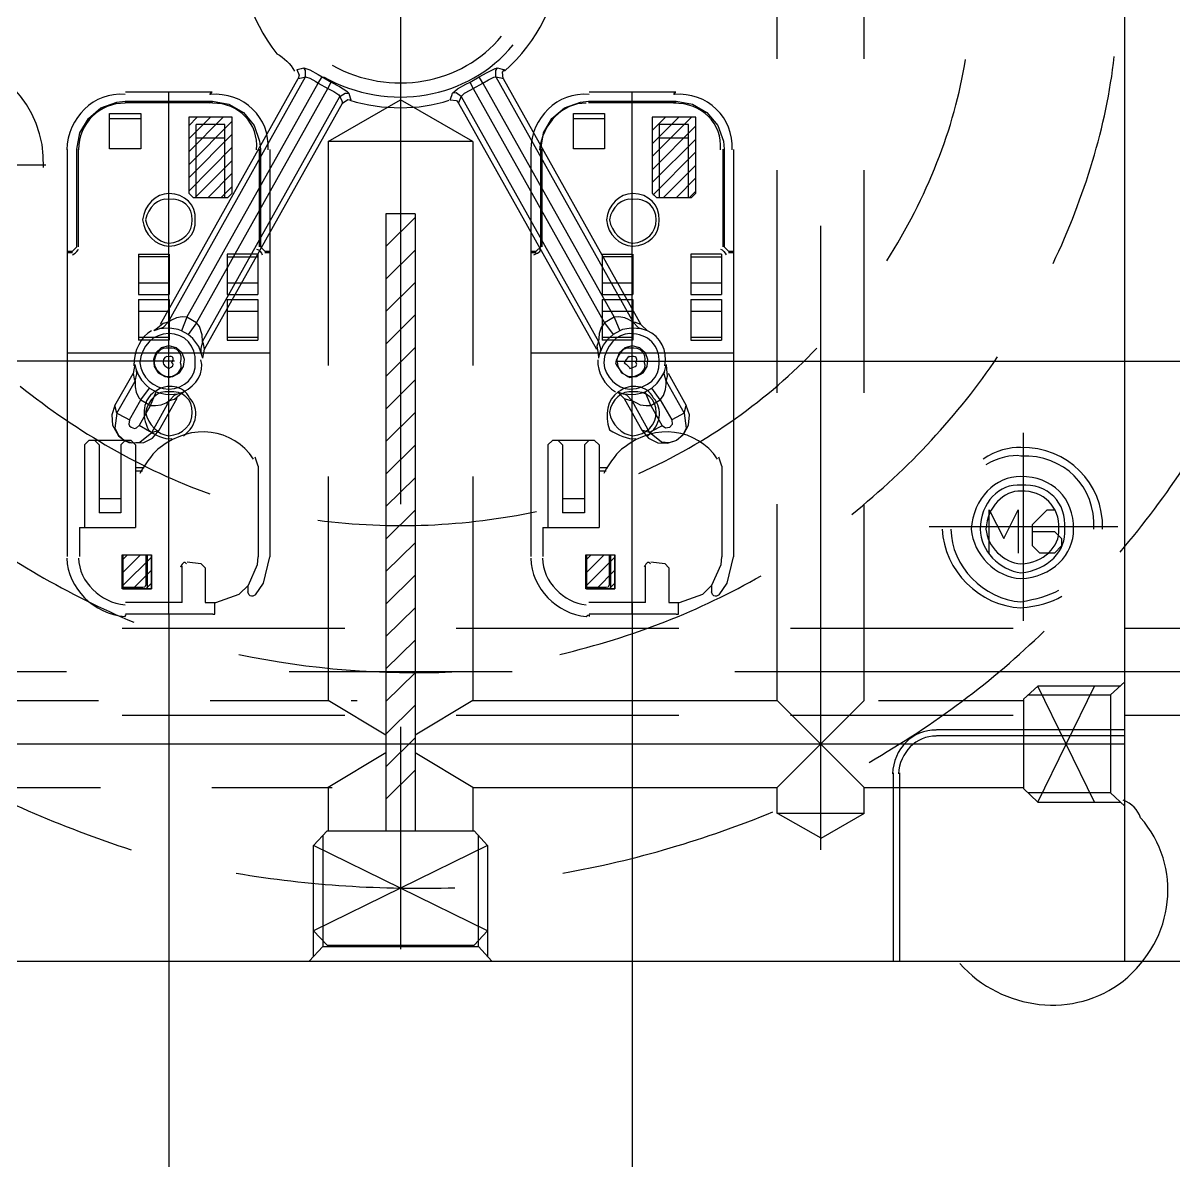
# Model space of a CAD drawing. Header units: inches. Extents: x 0 to 325, y 148 to 354.
# Drawn here: x 162.84 to 182.25, y 273.31 to 292.5 of the extents above; entities that cross this region are included whole.
import ezdxf

# ---------------------------------------------------------------- set-up
doc = ezdxf.new("R2010")
doc.units = ezdxf.units.IN
doc.header["$MEASUREMENT"] = 0

# ---------------------------------------------------------------- blocks, each defined once
blk = doc.blocks.new('AHH1270-500010_3')
at = {"color": 4, "transparency": 33554687}
for points in [[(156.999, 276.676), (181.42, 276.676), (181.42, 310.873), (156.999, 310.873), (156.999, 276.676)], [(167.458, 291.721), (167.537, 291.735)], [(167.458, 291.721), (167.497, 291.622)], [(167.537, 291.735), (167.576, 291.745)], [(167.576, 291.745), (167.679, 291.711)], [(167.606, 291.701), (167.576, 291.745)], [(167.606, 291.593), (167.606, 291.701)], [(167.679, 291.711), (167.817, 291.632)], [(170.533, 291.593), (170.671, 291.671)], [(170.671, 291.671), (170.803, 291.735)], [(170.803, 291.735), (170.843, 291.745)], [(170.813, 291.701), (170.843, 291.745)], [(170.813, 291.593), (170.813, 291.701)], [(170.843, 291.745), (170.921, 291.726)], [(170.897, 291.578), (170.936, 291.568), (170.926, 291.676)], [(170.921, 291.726), (170.961, 291.721)], [(170.926, 291.676), (170.961, 291.721)], [(165.16, 287.421), (167.483, 291.568)], [(165.288, 287.455), (167.606, 291.593)], [(165.608, 287.539), (167.822, 291.489)], [(167.497, 291.622), (167.483, 291.568)], [(167.483, 291.568), (167.566, 291.583)], [(167.566, 291.583), (167.606, 291.593)], [(167.606, 291.593), (167.679, 291.573)], [(167.679, 291.573), (167.778, 291.519)], [(167.778, 291.519), (167.822, 291.489)], [(167.817, 291.632), (167.886, 291.593)], [(167.822, 291.489), (167.886, 291.593)], [(167.822, 291.489), (167.984, 291.396)], [(167.886, 291.593), (168.039, 291.504)], [(167.984, 291.396), (168.039, 291.504)], [(168.039, 291.504), (168.181, 291.43)], [(170.311, 291.47), (170.38, 291.504)], [(170.38, 291.504), (170.533, 291.593)], [(170.434, 291.396), (170.38, 291.504)], [(170.434, 291.396), (170.597, 291.489)], [(170.597, 291.489), (170.533, 291.593)], [(170.597, 291.489), (170.69, 291.544)], [(170.597, 291.489), (172.811, 287.539)], [(170.69, 291.544), (170.784, 291.588)], [(170.784, 291.588), (170.813, 291.593)], [(170.813, 291.593), (170.897, 291.578)], [(170.813, 291.593), (173.13, 287.455)], [(170.936, 291.568), (173.258, 287.416)], [(165.771, 287.445), (167.984, 291.396)], [(167.984, 291.396), (168.083, 291.347)], [(168.083, 291.347), (168.166, 291.293)], [(168.166, 291.293), (168.186, 291.263)], [(168.181, 291.43), (168.304, 291.352)], [(168.186, 291.263), (168.275, 291.322)], [(168.275, 291.322), (168.334, 291.317)], [(168.304, 291.352), (168.334, 291.317)], [(168.334, 291.317), (168.358, 291.243)], [(170.046, 291.209), (170.075, 291.283)], [(170.075, 291.283), (170.085, 291.322)], [(170.085, 291.322), (170.169, 291.391)], [(170.144, 291.327), (170.085, 291.322)], [(170.233, 291.263), (170.144, 291.327)], [(170.169, 291.391), (170.311, 291.47)], [(170.233, 291.263), (170.287, 291.317)], [(170.287, 291.317), (170.385, 291.371)], [(170.385, 291.371), (170.434, 291.396)], [(170.434, 291.396), (172.648, 287.445)], [(165.869, 287.131), (168.186, 291.263)], [(165.903, 287.003), (168.23, 291.15)], [(168.186, 291.263), (168.216, 291.189)], [(168.216, 291.189), (168.23, 291.15), (168.319, 291.214)], [(168.319, 291.214), (168.373, 291.209)], [(168.358, 291.243), (168.373, 291.209)], [(170.046, 291.209), (170.154, 291.194)], [(170.154, 291.194), (170.188, 291.15)], [(170.188, 291.15), (170.218, 291.229)], [(170.188, 291.15), (172.511, 287.003)], [(170.218, 291.229), (170.233, 291.263)], [(170.233, 291.263), (172.545, 287.131)], [(166.371, 290.914), (165.638, 290.914)], [(165.638, 290.914), (165.638, 289.635)], [(165.638, 290.766), (165.78, 290.914)], [(165.638, 290.55), (166.002, 290.914)], [(165.638, 290.328), (166.218, 290.914)], [(166.371, 289.635), (166.371, 290.914)], [(174.188, 290.914), (173.45, 290.914)], [(173.45, 290.914), (173.45, 289.635)], [(173.45, 290.688), (173.677, 290.914)], [(173.45, 290.466), (173.898, 290.914)], [(173.45, 290.25), (174.114, 290.914)], [(173.45, 290.909), (173.45, 290.909)], [(174.188, 289.635), (174.188, 290.914)], [(165.638, 290.112), (166.371, 290.845)], [(173.45, 290.028), (174.188, 290.766)], [(165.638, 289.891), (166.371, 290.628)], [(173.45, 289.812), (174.188, 290.545)], [(165.638, 289.669), (166.371, 290.407)], [(173.46, 289.6), (174.188, 290.328)], [(165.746, 289.561), (166.371, 290.186)], [(165.967, 289.561), (166.371, 289.969)], [(173.642, 289.561), (174.188, 290.107)], [(166.184, 289.561), (166.371, 289.748)], [(173.863, 289.561), (174.188, 289.891)], [(165.638, 289.635), (165.711, 289.561)], [(165.711, 289.561), (166.297, 289.561)], [(166.297, 289.561), (166.371, 289.635)], [(173.45, 289.635), (173.524, 289.561)], [(173.524, 289.561), (174.114, 289.561)], [(174.08, 289.561), (174.188, 289.669)], [(174.114, 289.561), (174.188, 289.635)], [(165.205, 287.436), (165.111, 287.357)], [(165.288, 287.455), (165.205, 287.367)], [(165.288, 287.455), (165.205, 287.436)], [(165.347, 287.49), (165.288, 287.455)], [(165.431, 287.529), (165.347, 287.49)], [(165.525, 287.544), (165.431, 287.529)], [(165.608, 287.539), (165.515, 287.313)], [(165.608, 287.539), (165.525, 287.544)], [(165.771, 287.445), (165.608, 287.539)], [(165.771, 287.445), (165.628, 287.249)], [(165.82, 287.381), (165.771, 287.445)], [(172.648, 287.445), (172.589, 287.367)], [(172.811, 287.539), (172.648, 287.445)], [(172.648, 287.445), (172.791, 287.249)], [(172.889, 287.549), (172.811, 287.539)], [(172.811, 287.539), (172.904, 287.313)], [(172.988, 287.529), (172.889, 287.549)], [(173.052, 287.5), (172.988, 287.529)], [(173.13, 287.455), (173.052, 287.5)], [(173.13, 287.455), (173.214, 287.367)], [(173.17, 287.45), (173.13, 287.455)], [(173.258, 287.416), (173.17, 287.45)], [(173.371, 287.313), (173.258, 287.416)], [(165.111, 287.357), (165.047, 287.313)], [(165.082, 287.322), (165.047, 287.313)], [(165.146, 287.342), (165.082, 287.322)], [(165.205, 287.367), (165.146, 287.342)], [(165.21, 287.352), (165.146, 287.342)], [(165.303, 287.357), (165.21, 287.352)], [(165.352, 287.352), (165.303, 287.357)], [(165.461, 287.332), (165.352, 287.352)], [(165.515, 287.313), (165.461, 287.332)], [(165.628, 287.249), (165.515, 287.313)], [(165.707, 287.18), (165.628, 287.249)], [(165.864, 287.244), (165.82, 287.381)], [(165.869, 287.131), (165.864, 287.244)], [(172.555, 287.263), (172.55, 287.18)], [(172.589, 287.367), (172.555, 287.263)], [(172.791, 287.249), (172.693, 287.16)], [(172.904, 287.313), (172.791, 287.249)], [(172.953, 287.332), (172.904, 287.313)], [(173.062, 287.352), (172.953, 287.332)], [(173.116, 287.357), (173.062, 287.352)], [(173.189, 287.352), (173.116, 287.357)], [(173.273, 287.342), (173.189, 287.352)], [(173.214, 287.367), (173.273, 287.342)], [(173.303, 287.332), (173.273, 287.342)], [(173.371, 287.313), (173.303, 287.332)], [(165.805, 287.047), (165.707, 287.18)], [(165.844, 286.949), (165.805, 287.047)], [(165.869, 287.131), (165.839, 287.012)], [(165.839, 287.012), (165.844, 286.949)], [(165.884, 287.091), (165.869, 287.131)], [(165.903, 287.003), (165.884, 287.091)], [(172.545, 287.131), (172.52, 287.052)], [(172.52, 287.052), (172.54, 286.929)], [(172.55, 287.18), (172.545, 287.131)], [(172.545, 287.131), (172.579, 287.012)], [(172.579, 287.012), (172.575, 286.949)], [(172.624, 287.067), (172.589, 286.988)], [(172.693, 287.16), (172.624, 287.067)], [(165.854, 286.919), (165.844, 286.949)], [(165.874, 286.85), (165.854, 286.919)], [(165.874, 286.85), (165.903, 287.003)], [(172.54, 286.929), (172.545, 286.85)], [(172.55, 286.889), (172.545, 286.85)], [(172.575, 286.949), (172.55, 286.889)], [(172.589, 286.988), (172.575, 286.949)], [(164.728, 286.742), (164.698, 286.589)], [(164.728, 286.742), (164.747, 286.673)], [(164.747, 286.673), (164.757, 286.644)], [(164.757, 286.644), (164.791, 286.565)], [(164.762, 286.584), (164.757, 286.644)], [(173.647, 286.599), (173.662, 286.644)], [(173.652, 286.584), (173.662, 286.644)], [(173.662, 286.644), (173.681, 286.707)], [(173.681, 286.707), (173.691, 286.742)], [(173.696, 286.663), (173.691, 286.742)], [(173.711, 286.545), (173.696, 286.663)], [(164.393, 286.053), (164.698, 286.589)], [(164.427, 285.92), (164.732, 286.461)], [(164.698, 286.589), (164.718, 286.501)], [(164.718, 286.501), (164.732, 286.461)], [(164.732, 286.461), (164.762, 286.584)], [(164.732, 286.461), (164.732, 286.368)], [(164.791, 286.565), (164.841, 286.476)], [(164.841, 286.476), (164.924, 286.388)], [(173.445, 286.343), (173.534, 286.427)], [(173.534, 286.427), (173.603, 286.521)], [(173.603, 286.521), (173.647, 286.599)], [(173.686, 286.461), (173.652, 286.584)], [(173.686, 286.461), (173.711, 286.545)], [(173.686, 286.412), (173.686, 286.461)], [(173.686, 286.461), (173.991, 285.92)], [(173.721, 286.594), (174.026, 286.053)], [(164.732, 286.368), (164.752, 286.275)], [(164.752, 286.275), (164.796, 286.181)], [(164.831, 286.147), (164.974, 286.343)], [(164.924, 286.388), (164.974, 286.343)], [(164.974, 286.343), (165.087, 286.279)], [(164.993, 286.053), (165.087, 286.279)], [(165.087, 286.279), (165.136, 286.265)], [(165.136, 286.265), (165.244, 286.24)], [(165.244, 286.24), (165.303, 286.235)], [(165.303, 286.235), (165.392, 286.24)], [(165.392, 286.24), (165.456, 286.25)], [(165.397, 286.225), (165.456, 286.25)], [(165.397, 286.156), (165.49, 286.235)], [(165.456, 286.25), (165.52, 286.27)], [(165.49, 286.235), (165.554, 286.279)], [(165.52, 286.27), (165.554, 286.279)], [(172.865, 286.279), (172.934, 286.26)], [(172.865, 286.279), (172.978, 286.171)], [(172.934, 286.26), (172.963, 286.25)], [(172.963, 286.25), (173.047, 286.24)], [(173.022, 286.225), (172.963, 286.25)], [(173.047, 286.24), (173.116, 286.235)], [(173.116, 286.235), (173.175, 286.24)], [(173.175, 286.24), (173.283, 286.265)], [(173.283, 286.265), (173.332, 286.279)], [(173.332, 286.279), (173.445, 286.343)], [(173.426, 286.053), (173.332, 286.279)], [(173.588, 286.147), (173.445, 286.343)], [(173.642, 286.22), (173.677, 286.319)], [(173.677, 286.319), (173.686, 286.412)], [(164.393, 286.053), (164.339, 285.891), (164.354, 285.719)], [(164.427, 285.92), (164.393, 286.053)], [(164.639, 285.807), (164.831, 286.147)], [(164.796, 286.181), (164.831, 286.147)], [(164.806, 285.719), (164.993, 286.053)], [(164.831, 286.147), (164.993, 286.053)], [(164.993, 286.053), (165.077, 286.048)], [(165.013, 285.596), (165.313, 286.137)], [(165.077, 286.048), (165.17, 286.063)], [(165.141, 285.635), (165.441, 286.176)], [(165.17, 286.063), (165.254, 286.097)], [(165.254, 286.097), (165.313, 286.137)], [(165.313, 286.137), (165.397, 286.225)], [(165.313, 286.137), (165.397, 286.156)], [(172.978, 286.171), (173.066, 286.142)], [(172.978, 286.171), (173.278, 285.635)], [(173.106, 286.137), (173.022, 286.225)], [(173.066, 286.142), (173.106, 286.137)], [(173.106, 286.137), (173.185, 286.093)], [(173.106, 286.137), (173.406, 285.596)], [(173.185, 286.093), (173.249, 286.063)], [(173.249, 286.063), (173.347, 286.048)], [(173.347, 286.048), (173.426, 286.053)], [(173.426, 286.053), (173.588, 286.147)], [(173.426, 286.053), (173.617, 285.709)], [(173.588, 286.147), (173.642, 286.22)], [(173.588, 286.147), (173.78, 285.807)], [(173.991, 285.92), (174.026, 286.053)], [(174.065, 285.719), (174.08, 285.891), (174.026, 286.053)], [(164.427, 285.92), (164.393, 285.669)], [(164.427, 285.92), (164.565, 285.847)], [(164.565, 285.847), (164.639, 285.807)], [(173.854, 285.847), (173.78, 285.807), (173.79, 285.733)], [(173.991, 285.92), (173.854, 285.847)], [(173.991, 285.92), (174.026, 285.669)], [(164.354, 285.719), (164.452, 285.541)], [(164.393, 285.669), (164.452, 285.551), (164.555, 285.463), (164.678, 285.423), (164.811, 285.433), (165.013, 285.596)], [(164.639, 285.807), (164.629, 285.738)], [(164.629, 285.738), (164.639, 285.709), (164.664, 285.684), (164.723, 285.664)], [(164.723, 285.664), (164.757, 285.674), (164.806, 285.719)], [(164.801, 285.719), (164.974, 285.615)], [(174.026, 285.669), (173.967, 285.551), (173.863, 285.463), (173.74, 285.423), (173.608, 285.433), (173.406, 285.596)], [(173.622, 285.709), (173.445, 285.62)], [(173.677, 285.669), (173.617, 285.709)], [(173.745, 285.679), (173.677, 285.669)], [(173.79, 285.733), (173.745, 285.679)], [(173.868, 285.468), (173.986, 285.571), (174.065, 285.719)], [(164.452, 285.541), (164.555, 285.463)], [(164.555, 285.463), (164.629, 285.428)], [(164.88, 285.428), (165.028, 285.502), (165.141, 285.635)], [(164.974, 285.615), (165.013, 285.596)], [(165.013, 285.596), (165.141, 285.635)], [(173.278, 285.635), (173.391, 285.502), (173.544, 285.423)], [(173.406, 285.596), (173.278, 285.635)], [(173.445, 285.62), (173.406, 285.596)], [(173.544, 285.423), (173.711, 285.414), (173.868, 285.468)], [(164.629, 285.428), (164.678, 285.419)], [(164.678, 285.419), (164.88, 285.428)], [(164.821, 283.524), (164.526, 283.234)], [(164.6, 283.524), (164.526, 283.451)], [(164.526, 282.959), (165.008, 282.959), (165.008, 283.524), (164.526, 283.524), (164.526, 282.959)], [(172.343, 282.959), (172.82, 282.959), (172.82, 283.524), (172.343, 283.524), (172.343, 282.959)], [(172.634, 283.524), (172.343, 283.234)], [(172.417, 283.524), (172.343, 283.451)], [(165.008, 283.49), (164.526, 283.013)], [(172.82, 283.49), (172.343, 283.013)], [(165.008, 283.273), (164.693, 282.959)], [(172.82, 283.273), (172.511, 282.959)], [(165.008, 283.052), (164.914, 282.959)], [(172.82, 283.052), (172.727, 282.959)], [(181.42, 280.582), (178.247, 280.582)], [(181.42, 280.479), (178.247, 280.479)], [(177.514, 279.854), (177.514, 276.676)], [(177.622, 279.854), (177.622, 276.676)]]:
    blk.add_lwpolyline(points, dxfattribs=at)
at = {"color": 1, "transparency": 33554687}
for points in [[(169.209, 303.164), (169.209, 284.385)], [(165.303, 282.531), (165.303, 291.342)], [(173.116, 282.531), (173.116, 291.342)], [(167.005, 286.934), (163.596, 286.934)], [(174.823, 286.934), (171.413, 286.934)], [(165.397, 286.796), (137.457, 286.796)], [(172.875, 286.796), (200.961, 286.796)], [(173.116, 282.727), (173.116, 255.915)], [(165.303, 282.531), (165.303, 255.915)], [(169.209, 280.632), (169.209, 276.878)], [(181.42, 276.676), (200.961, 276.676)]]:
    blk.add_lwpolyline(points, dxfattribs=at)
at = {"color": 2, "transparency": 33554687}
for points in [[(175.561, 291.898), (175.561, 295.652)], [(177.027, 291.898), (177.027, 295.652)], [(167.989, 290.505), (169.209, 291.209)], [(170.429, 290.505), (169.209, 291.209)], [(170.429, 290.505), (167.989, 290.505)], [(167.989, 290.505), (167.989, 286.727)], [(170.429, 290.505), (170.429, 286.727)], [(159.562, 290.112), (163.227, 290.112)], [(175.561, 286.265), (175.561, 290.018)], [(177.027, 286.265), (177.027, 290.018)], [(168.963, 289.285), (168.963, 278.875)], [(169.455, 289.285), (168.963, 289.285)], [(168.963, 289.28), (168.963, 289.28)], [(168.963, 288.734), (169.455, 289.221)], [(169.455, 289.285), (169.455, 278.875)], [(176.294, 278.555), (176.294, 289.084)], [(168.963, 288.183), (169.455, 288.67)], [(168.963, 287.637), (169.455, 288.124)], [(168.963, 287.086), (169.455, 287.578)], [(168.963, 286.54), (169.455, 287.027)], [(168.963, 285.989), (169.455, 286.481)], [(168.963, 285.443), (169.455, 285.93)], [(168.963, 284.892), (169.455, 285.384)], [(167.989, 284.853), (167.989, 281.074)], [(168.963, 284.346), (169.455, 284.833)], [(170.429, 284.853), (170.429, 281.074)], [(175.561, 281.074), (175.561, 284.385)], [(177.027, 281.074), (177.027, 284.385)], [(168.963, 283.795), (169.455, 284.287)], [(168.963, 283.249), (169.455, 283.736)], [(168.963, 282.698), (169.455, 283.19)], [(168.963, 282.152), (169.455, 282.639)], [(168.963, 281.606), (169.455, 282.093)], [(168.963, 281.055), (169.455, 281.542)], [(181.42, 281.389), (181.179, 281.168), (181.179, 279.515), (181.42, 279.289)], [(179.954, 281.315), (179.713, 281.094)], [(179.954, 279.362), (180.909, 281.315)], [(181.346, 281.315), (179.954, 281.315)], [(180.909, 279.362), (179.954, 281.315)], [(162.125, 281.074), (164.117, 281.074)], [(165.997, 281.074), (167.989, 281.074)], [(168.963, 280.489), (167.989, 281.074)], [(168.378, 281.074), (168.476, 281.074)], [(168.963, 280.509), (169.455, 280.996)], [(170.429, 281.074), (169.455, 280.489)], [(170.429, 281.074), (175.561, 281.074)], [(177.027, 281.074), (175.561, 279.608)], [(175.561, 281.074), (177.027, 279.608)], [(177.268, 281.074), (179.713, 281.074)], [(179.713, 281.094), (179.713, 279.589), (179.954, 279.362)], [(179.787, 281.168), (181.179, 281.168)], [(168.963, 279.958), (169.455, 280.445)], [(159.508, 280.341), (181.42, 280.341)], [(168.963, 280.194), (167.989, 279.608)], [(170.429, 279.608), (169.455, 280.194)], [(168.963, 279.411), (169.455, 279.899)], [(162.125, 279.608), (164.152, 279.608)], [(166.026, 279.608), (168.053, 279.608)], [(167.989, 279.608), (167.989, 278.875)], [(170.429, 279.608), (175.561, 279.608)], [(170.429, 279.608), (170.429, 278.875)], [(175.561, 279.17), (175.561, 279.608)], [(177.027, 279.608), (179.713, 279.608)], [(177.027, 279.17), (177.027, 279.608)], [(181.179, 279.515), (179.787, 279.515)], [(179.954, 279.362), (181.346, 279.362)], [(177.027, 279.17), (175.561, 279.17)], [(175.571, 279.17), (176.294, 278.757)], [(177.027, 279.17), (176.294, 278.747)], [(167.743, 278.629), (167.97, 278.875)], [(167.97, 278.875), (170.449, 278.875), (170.675, 278.629)], [(167.896, 278.801), (167.896, 276.922)], [(170.523, 276.922), (170.523, 278.801)], [(170.675, 278.629), (167.743, 277.188)], [(167.743, 276.75), (167.743, 278.629)], [(170.675, 277.188), (167.743, 278.629)], [(170.675, 278.629), (170.675, 276.75)], [(167.743, 277.188), (167.97, 276.947)], [(170.449, 276.947), (170.675, 277.188)], [(167.896, 276.922), (167.67, 276.676)], [(167.896, 276.922), (170.523, 276.922)], [(167.97, 276.947), (170.449, 276.947)], [(170.523, 276.922), (170.749, 276.676)]]:
    blk.add_lwpolyline(points, dxfattribs=at)
at = {"color": 3, "transparency": 33554687}
for points in [[(164.57, 291.342), (166.031, 291.342)], [(172.388, 291.342), (173.849, 291.342)], [(164.157, 291.071), (164.423, 291.17)], [(164.423, 291.17), (164.565, 291.184)], [(164.56, 291.16), (164.56, 291.16)], [(164.565, 291.184), (166.036, 291.184)], [(164.565, 291.16), (166.036, 291.16)], [(166.036, 291.184), (166.312, 291.135)], [(166.041, 291.16), (166.041, 291.16)], [(166.312, 291.135), (166.558, 290.993)], [(171.974, 291.071), (172.24, 291.17)], [(172.24, 291.17), (172.378, 291.184)], [(172.378, 291.184), (173.854, 291.184)], [(172.378, 291.16), (173.854, 291.16)], [(172.378, 291.16), (172.378, 291.16)], [(173.854, 291.184), (174.129, 291.135)], [(173.854, 291.16), (173.854, 291.16)], [(174.129, 291.135), (174.375, 290.993)], [(163.803, 290.648), (163.945, 290.894)], [(163.945, 290.894), (164.157, 291.071)], [(164.304, 290.978), (164.831, 290.978)], [(164.304, 290.378), (164.304, 290.978)], [(164.831, 290.978), (164.831, 290.378)], [(166.371, 290.914), (165.638, 290.914)], [(165.638, 290.914), (165.638, 289.635)], [(166.371, 289.635), (166.371, 290.914)], [(166.558, 290.993), (166.74, 290.776)], [(171.62, 290.648), (171.758, 290.894)], [(171.758, 290.894), (171.974, 291.071)], [(172.122, 290.978), (172.648, 290.978)], [(172.122, 290.378), (172.122, 290.978)], [(172.648, 290.978), (172.648, 290.378)], [(174.188, 290.914), (173.45, 290.914)], [(173.45, 290.914), (173.45, 289.635)], [(174.188, 289.635), (174.188, 290.914)], [(174.375, 290.993), (174.557, 290.776)], [(164.831, 290.889), (164.304, 290.889)], [(166.248, 290.791), (165.761, 290.791)], [(165.761, 289.561), (165.761, 290.791)], [(166.248, 289.561), (166.248, 290.791)], [(166.74, 290.776), (166.833, 290.51)], [(172.648, 290.889), (172.122, 290.889)], [(174.065, 290.791), (173.573, 290.791)], [(173.573, 289.561), (173.573, 290.791)], [(174.065, 289.561), (174.065, 290.791)], [(174.557, 290.776), (174.651, 290.51)], [(163.753, 290.373), (163.803, 290.648)], [(166.248, 290.56), (165.761, 290.56)], [(166.833, 290.51), (166.848, 290.373)], [(171.571, 290.373), (171.62, 290.648)], [(174.065, 290.56), (173.573, 290.56)], [(174.651, 290.51), (174.665, 290.373)], [(163.596, 283.505), (163.596, 290.368)], [(163.753, 288.729), (163.753, 290.373)], [(163.778, 290.373), (163.778, 290.373)], [(163.778, 288.729), (163.778, 290.373)], [(164.831, 290.378), (164.304, 290.378)], [(166.823, 290.373), (166.823, 290.373)], [(166.823, 290.373), (166.823, 288.729)], [(166.848, 290.373), (166.848, 288.729)], [(167.005, 290.368), (167.005, 283.5)], [(171.413, 283.505), (171.413, 290.368)], [(171.571, 288.729), (171.571, 290.373)], [(171.595, 290.373), (171.595, 290.373)], [(171.595, 288.729), (171.595, 290.373)], [(172.648, 290.378), (172.122, 290.378)], [(174.641, 290.373), (174.641, 290.373)], [(174.641, 290.373), (174.641, 288.729)], [(174.665, 290.373), (174.665, 288.729)], [(174.823, 290.368), (174.823, 283.5)], [(165.638, 289.635), (165.711, 289.561)], [(165.711, 289.561), (166.297, 289.561)], [(166.297, 289.561), (166.371, 289.635)], [(173.45, 289.635), (173.524, 289.561)], [(173.524, 289.561), (174.114, 289.561)], [(174.114, 289.561), (174.188, 289.635)], [(163.596, 288.656), (163.68, 288.656)], [(163.596, 288.631), (163.68, 288.631)], [(163.68, 288.656), (163.753, 288.729)], [(163.68, 288.631), (163.68, 288.631)], [(163.778, 288.729), (163.778, 288.729)], [(164.791, 288.606), (165.298, 288.606)], [(164.791, 288.606), (164.791, 287.923)], [(165.308, 288.606), (165.308, 287.923)], [(166.804, 288.606), (166.287, 288.606)], [(166.287, 288.606), (166.287, 287.923)], [(166.804, 288.606), (166.804, 287.923)], [(166.823, 288.729), (166.823, 288.729)], [(166.848, 288.729), (166.922, 288.656)], [(166.922, 288.656), (167.005, 288.656)], [(166.922, 288.631), (167.005, 288.631)], [(166.922, 288.631), (166.922, 288.631)], [(171.413, 288.656), (171.497, 288.656)], [(171.413, 288.631), (171.497, 288.631)], [(171.497, 288.656), (171.571, 288.729)], [(171.497, 288.631), (171.497, 288.631)], [(171.595, 288.729), (171.595, 288.729)], [(172.609, 288.606), (173.116, 288.606)], [(172.609, 288.606), (172.609, 287.923)], [(173.126, 288.606), (173.126, 287.923)], [(174.621, 288.606), (174.105, 288.606)], [(174.105, 288.606), (174.105, 287.923)], [(174.621, 288.606), (174.621, 287.923)], [(174.641, 288.729), (174.641, 288.729)], [(174.665, 288.729), (174.739, 288.656)], [(174.739, 288.656), (174.823, 288.656)], [(174.739, 288.631), (174.823, 288.631)], [(174.739, 288.631), (174.739, 288.631)], [(165.298, 288.557), (164.791, 288.557)], [(166.287, 288.557), (166.804, 288.557)], [(173.116, 288.557), (172.609, 288.557)], [(174.105, 288.557), (174.621, 288.557)], [(164.791, 288.119), (165.308, 288.119)], [(166.287, 288.119), (166.804, 288.119)], [(172.609, 288.119), (173.126, 288.119)], [(174.105, 288.119), (174.621, 288.119)], [(164.791, 287.923), (165.308, 287.923)], [(164.791, 287.839), (165.308, 287.839)], [(164.791, 287.839), (164.791, 287.155)], [(165.308, 287.839), (165.308, 287.155)], [(166.287, 287.923), (166.804, 287.923)], [(166.287, 287.839), (166.804, 287.839)], [(166.287, 287.839), (166.287, 287.155)], [(166.804, 287.839), (166.804, 287.155)], [(172.609, 287.923), (173.126, 287.923)], [(172.609, 287.839), (173.126, 287.839)], [(172.609, 287.839), (172.609, 287.155)], [(173.126, 287.839), (173.126, 287.155)], [(174.105, 287.923), (174.621, 287.923)], [(174.105, 287.839), (174.621, 287.839)], [(174.105, 287.839), (174.105, 287.155)], [(174.621, 287.839), (174.621, 287.155)], [(164.791, 287.642), (165.308, 287.642)], [(166.287, 287.642), (166.804, 287.642)], [(172.609, 287.642), (173.126, 287.642)], [(174.105, 287.642), (174.621, 287.642)], [(164.791, 287.204), (165.308, 287.204)], [(166.287, 287.204), (166.804, 287.204)], [(172.609, 287.204), (173.126, 287.204)], [(174.105, 287.204), (174.621, 287.204)], [(165.308, 287.155), (164.791, 287.155)], [(165.175, 287.022), (165.082, 286.939)], [(165.303, 287.057), (165.175, 287.022)], [(165.431, 287.022), (165.303, 287.057)], [(165.525, 286.939), (165.431, 287.022)], [(166.287, 287.155), (166.804, 287.155)], [(173.126, 287.155), (172.609, 287.155)], [(172.988, 287.022), (172.894, 286.939)], [(173.116, 287.057), (172.988, 287.022)], [(173.244, 287.022), (173.116, 287.057)], [(173.337, 286.939), (173.244, 287.022)], [(174.105, 287.155), (174.621, 287.155)], [(165.082, 286.939), (165.042, 286.826)], [(165.042, 286.826), (165.052, 286.707)], [(165.564, 286.826), (165.525, 286.939)], [(165.549, 286.707), (165.564, 286.826)], [(172.894, 286.939), (172.855, 286.826)], [(172.855, 286.826), (172.87, 286.707)], [(173.376, 286.826), (173.337, 286.939)], [(173.367, 286.707), (173.376, 286.826)], [(165.052, 286.707), (165.121, 286.604)], [(165.48, 286.604), (165.549, 286.707)], [(172.87, 286.707), (172.934, 286.604)], [(173.298, 286.604), (173.367, 286.707)], [(165.121, 286.604), (165.234, 286.54)], [(165.234, 286.54), (165.367, 286.54)], [(165.367, 286.54), (165.48, 286.604)], [(172.934, 286.604), (173.052, 286.54)], [(173.052, 286.54), (173.185, 286.54)], [(173.185, 286.54), (173.298, 286.604)], [(163.955, 285.463), (163.881, 285.389)], [(164.664, 285.463), (163.955, 285.463)], [(164.127, 285.389), (164.054, 285.463)], [(164.565, 285.463), (164.491, 285.389)], [(164.737, 285.389), (164.664, 285.463)], [(171.768, 285.463), (171.694, 285.389)], [(172.481, 285.463), (171.768, 285.463)], [(171.94, 285.389), (171.866, 285.463)], [(172.383, 285.463), (172.309, 285.389)], [(172.555, 285.389), (172.481, 285.463)], [(163.881, 285.389), (163.881, 283.992)], [(164.127, 285.389), (164.127, 284.238)], [(164.491, 285.389), (164.491, 284.238)], [(164.737, 285.389), (164.737, 283.992)], [(171.694, 285.389), (171.694, 283.992)], [(171.94, 285.389), (171.94, 284.238)], [(172.309, 285.389), (172.309, 284.238)], [(172.555, 285.389), (172.555, 283.992)], [(166.809, 285.03), (166.759, 285.177)], [(174.626, 285.03), (174.577, 285.177)], [(164.737, 285.005), (164.885, 285.005)], [(164.737, 284.946), (164.855, 284.946)], [(166.809, 285.03), (166.809, 283.5)], [(172.555, 285.005), (172.702, 285.005)], [(172.555, 284.946), (172.673, 284.946)], [(174.626, 285.03), (174.626, 283.5)], [(164.491, 284.479), (164.127, 284.479)], [(172.309, 284.479), (171.94, 284.479)], [(164.491, 284.238), (164.127, 284.238)], [(172.309, 284.238), (171.94, 284.238)], [(163.793, 283.992), (163.793, 283.505)], [(163.793, 283.992), (164.737, 283.992)], [(171.605, 283.992), (171.605, 283.505)], [(171.605, 283.992), (172.555, 283.992)], [(164.516, 283.534), (164.516, 283.534)], [(164.516, 282.959), (164.516, 283.534), (164.516, 282.959)], [(164.516, 283.534), (165.008, 283.534)], [(164.914, 283.524), (164.526, 283.524)], [(164.914, 283.524), (164.914, 283.028)], [(164.914, 283.524), (164.914, 283.524)], [(164.934, 283.529), (165.008, 283.534)], [(164.934, 283.529), (164.934, 282.959)], [(165.008, 283.534), (165.008, 282.959)], [(172.333, 283.534), (172.333, 283.534)], [(172.333, 282.959), (172.333, 283.534), (172.333, 282.959)], [(172.333, 283.534), (172.82, 283.534)], [(172.727, 283.524), (172.343, 283.524)], [(172.727, 283.524), (172.727, 283.028)], [(172.727, 283.524), (172.727, 283.524)], [(172.747, 283.529), (172.82, 283.534)], [(172.747, 283.529), (172.747, 282.959)], [(172.82, 283.534), (172.82, 282.959)], [(165.525, 282.727), (165.525, 283.342)], [(165.613, 283.416), (165.844, 283.387)], [(165.913, 283.313), (165.844, 283.387)], [(166.646, 283.018), (166.799, 283.367)], [(166.764, 282.855), (166.897, 283.052), (167.005, 283.5)], [(166.799, 283.367), (166.809, 283.5)], [(173.337, 282.727), (173.337, 283.342)], [(173.431, 283.416), (173.662, 283.387)], [(173.731, 283.313), (173.662, 283.387)], [(174.459, 283.018), (174.616, 283.367)], [(174.582, 282.855), (174.715, 283.052), (174.823, 283.5)], [(174.616, 283.367), (174.626, 283.5)], [(165.913, 283.313), (165.913, 282.727)], [(173.731, 283.313), (173.731, 282.727)], [(165.008, 282.959), (164.516, 282.959)], [(164.526, 282.978), (164.526, 282.978)], [(164.865, 282.978), (164.526, 282.978)], [(164.914, 283.028), (164.905, 282.998), (164.89, 282.988), (164.865, 282.978)], [(166.489, 282.87), (166.646, 283.018)], [(166.636, 283.008), (166.636, 282.905)], [(172.82, 282.959), (172.333, 282.959)], [(172.343, 282.978), (172.343, 282.978)], [(172.678, 282.978), (172.343, 282.978)], [(172.727, 283.028), (172.717, 282.998), (172.707, 282.988), (172.678, 282.978)], [(174.306, 282.87), (174.459, 283.018)], [(174.449, 283.008), (174.449, 282.905)], [(166.095, 282.727), (166.489, 282.87)], [(166.764, 282.855), (166.72, 282.836), (166.695, 282.836), (166.671, 282.841), (166.651, 282.86), (166.636, 282.905)], [(173.913, 282.727), (174.306, 282.87)], [(174.582, 282.855), (174.537, 282.836), (174.513, 282.836), (174.488, 282.841), (174.469, 282.86), (174.449, 282.905)], [(165.525, 282.727), (164.57, 282.727)], [(165.913, 282.727), (166.041, 282.727)], [(166.041, 282.727), (166.095, 282.727)], [(166.076, 282.531), (166.076, 282.727)], [(173.337, 282.727), (172.383, 282.727)], [(173.731, 282.727), (173.854, 282.727)], [(173.854, 282.727), (173.913, 282.727)], [(173.893, 282.531), (173.893, 282.727)], [(166.041, 282.531), (164.57, 282.531)], [(166.041, 282.531), (166.076, 282.531)], [(173.854, 282.531), (172.388, 282.531)], [(173.854, 282.531), (173.893, 282.531)]]:
    blk.add_lwpolyline(points, dxfattribs=at)
at = {"color": 6, "transparency": 33554687}
for points in [[(179.713, 282.417), (179.713, 285.591)], [(179.133, 283.559), (179.133, 284.292), (179.379, 283.805), (179.62, 284.292), (179.62, 283.559)], [(179.866, 283.928), (180.235, 283.928), (180.353, 283.805), (180.353, 283.682), (180.235, 283.559), (179.989, 283.559), (179.866, 283.682), (179.866, 284.046), (180.112, 284.292), (180.235, 284.292)], [(178.124, 284.007), (181.302, 284.007)]]:
    blk.add_lwpolyline(points, dxfattribs=at)
at = {"transparency": 33554687}
for points in [[(164.516, 282.294), (168.27, 282.294)], [(170.149, 282.294), (173.903, 282.294)], [(175.782, 282.294), (179.536, 282.294)], [(181.41, 282.294), (185.169, 282.294)], [(144.783, 281.561), (163.576, 281.561)], [(167.33, 281.561), (171.089, 281.561)], [(174.843, 281.561), (193.636, 281.561)], [(164.516, 280.828), (168.27, 280.828)], [(170.149, 280.828), (173.903, 280.828)], [(175.782, 280.828), (179.536, 280.828)], [(181.41, 280.828), (185.169, 280.828)]]:
    blk.add_lwpolyline(points, dxfattribs=at)
at = {"color": 4, "transparency": 33554687}
for points, knots in [([(167.419, 295.824), (166.325, 294.865), (166.189, 293.16), (167.123, 291.986), (167.249, 291.916), (167.351, 291.815), (167.419, 291.691)], [0, 0, 0, 0, 1, 1, 1, 2, 2, 2, 2]), ([(170.961, 291.691), (172.099, 292.69), (172.234, 294.394), (171.256, 295.529), (171.174, 295.638), (171.072, 295.74), (170.961, 295.824)], [0, 0, 0, 0, 1, 1, 1, 2, 2, 2, 2]), ([(165.746, 286.771), (165.772, 286.54), (165.562, 286.33), (165.303, 286.329), (165.044, 286.33), (164.834, 286.54), (164.811, 286.771), (164.834, 287.058), (165.044, 287.268), (165.303, 287.263), (165.562, 287.268), (165.772, 287.058), (165.746, 286.771)], [0, 0, 0, 0, 1, 1, 1, 2, 2, 2, 3, 3, 3, 4, 4, 4, 4]), ([(173.568, 286.771), (173.589, 286.54), (173.379, 286.33), (173.076, 286.329), (172.861, 286.33), (172.651, 286.54), (172.634, 286.771), (172.651, 287.058), (172.861, 287.268), (173.076, 287.263), (173.379, 287.268), (173.589, 287.058), (173.568, 286.771)], [0, 0, 0, 0, 1, 1, 1, 2, 2, 2, 3, 3, 3, 4, 4, 4, 4]), ([(165.5, 286.771), (165.548, 286.663), (165.439, 286.554), (165.303, 286.525), (165.169, 286.554), (165.059, 286.663), (165.057, 286.771), (165.059, 286.933), (165.169, 287.042), (165.303, 287.017), (165.439, 287.042), (165.548, 286.933), (165.5, 286.771)], [0, 0, 0, 0, 1, 1, 1, 2, 2, 2, 3, 3, 3, 4, 4, 4, 4]), ([(173.322, 286.771), (173.364, 286.663), (173.255, 286.554), (173.076, 286.525), (172.985, 286.554), (172.876, 286.663), (172.83, 286.771), (172.876, 286.933), (172.985, 287.042), (173.076, 287.017), (173.255, 287.042), (173.364, 286.933), (173.322, 286.771)], [0, 0, 0, 0, 1, 1, 1, 2, 2, 2, 3, 3, 3, 4, 4, 4, 4]), ([(165.352, 286.771), (165.401, 286.744), (165.358, 286.7), (165.303, 286.673), (165.25, 286.7), (165.206, 286.744), (165.205, 286.771), (165.206, 286.852), (165.25, 286.896), (165.303, 286.87), (165.358, 286.896), (165.401, 286.852), (165.352, 286.771)], [0, 0, 0, 0, 1, 1, 1, 2, 2, 2, 3, 3, 3, 4, 4, 4, 4]), ([(173.175, 286.771), (173.218, 286.744), (173.174, 286.7), (173.076, 286.673), (173.066, 286.7), (173.022, 286.744), (172.978, 286.771), (173.022, 286.852), (173.066, 286.896), (173.076, 286.87), (173.174, 286.896), (173.218, 286.852), (173.175, 286.771)], [0, 0, 0, 0, 1, 1, 1, 2, 2, 2, 3, 3, 3, 4, 4, 4, 4]), ([(178.636, 276.637), (179.352, 275.837), (180.582, 275.7), (181.391, 276.342), (182.267, 277.049), (182.403, 278.279), (181.686, 279.097), (181.639, 279.234), (181.537, 279.336), (181.391, 279.392)], [0, 0, 0, 0, 1, 1, 1, 2, 2, 2, 3, 3, 3, 3])]:
    blk.add_open_spline(points, degree=3, knots=knots, dxfattribs=at)
for points in [[(168.058, 291.79), (169.03, 291.249), (170.247, 291.464), (170.912, 292.282)], [(167.911, 291.593), (169.011, 290.982), (170.356, 291.219), (171.108, 292.134)], [(177.406, 288.493), (178.081, 289.552), (178.546, 290.714), (178.734, 291.888)], [(180.21, 288.444), (180.744, 289.578), (181.106, 290.75), (181.243, 291.937)], [(168.353, 291.199), (168.919, 291.032), (169.505, 291.032), (170.026, 291.199)], [(165.008, 287.313), (164.835, 287.21), (164.708, 286.983), (164.713, 286.722)], [(173.667, 286.722), (173.715, 286.983), (173.588, 287.21), (173.371, 287.313)], [(173.224, 284.902), (174.389, 285.427), (175.409, 286.154), (176.225, 287.017)], [(165.549, 286.279), (165.772, 286.387), (165.899, 286.614), (165.844, 286.821)], [(172.535, 286.821), (172.524, 286.615), (172.651, 286.387), (172.83, 286.279)], [(176.815, 284.213), (177.78, 284.99), (178.615, 285.889), (179.275, 286.87)], [(181.341, 283.574), (182.146, 284.53), (182.825, 285.562), (183.359, 286.624)], [(162.794, 286.378), (163.767, 285.599), (164.851, 284.973), (165.992, 284.558)], [(161.564, 284.213), (162.551, 283.468), (163.614, 282.854), (164.713, 282.393)], [(167.812, 284.115), (169.053, 283.954), (170.303, 284.013), (171.502, 284.262)], [(171.896, 281.852), (173.119, 282.142), (174.261, 282.59), (175.29, 283.18)], [(177.111, 280.031), (178.204, 280.664), (179.195, 281.402), (180.062, 282.245)], [(166.484, 281.852), (167.684, 281.599), (168.907, 281.507), (170.075, 281.556)], [(178.242, 280.573), (177.844, 280.587), (177.516, 280.259), (177.504, 279.835)], [(178.242, 280.474), (177.904, 280.48), (177.624, 280.2), (177.602, 279.835)], [(161.269, 280.031), (162.352, 279.433), (163.486, 278.944), (164.664, 278.555)], [(171.945, 278.162), (173.177, 278.379), (174.36, 278.734), (175.487, 279.195)], [(166.435, 278.162), (167.671, 277.952), (168.904, 277.88), (170.124, 277.916)]]:
    blk.add_open_spline(points, degree=3, dxfattribs=at)
at = {"color": 2, "transparency": 33554687}
blk.add_open_spline([(163.188, 290.068), (163.227, 291.125), (162.407, 291.945), (161.367, 291.937), (161.074, 291.945), (160.758, 291.861), (160.433, 291.691)], degree=3, knots=[0, 0, 0, 0, 1, 1, 1, 2, 2, 2, 2], dxfattribs=at)
at = {"color": 3, "transparency": 33554687}
for points, knots in [([(164.565, 291.298), (164.034, 291.344), (163.598, 290.909), (163.581, 290.363), (163.598, 290.371), (163.598, 290.371), (163.581, 290.363)], [0, 0, 0, 0, 1, 1, 1, 2, 2, 2, 2]), ([(166.976, 290.363), (167.01, 290.908), (166.574, 291.344), (165.992, 291.298), (166.036, 291.344), (166.036, 291.344), (165.992, 291.298)], [0, 0, 0, 0, 1, 1, 1, 2, 2, 2, 2]), ([(172.388, 291.298), (171.85, 291.344), (171.414, 290.909), (171.404, 290.363), (171.414, 290.371), (171.414, 290.371), (171.404, 290.363)], [0, 0, 0, 0, 1, 1, 1, 2, 2, 2, 2]), ([(174.798, 290.363), (174.826, 290.908), (174.39, 291.344), (173.814, 291.298), (173.852, 291.344), (173.852, 291.344), (173.814, 291.298)], [0, 0, 0, 0, 1, 1, 1, 2, 2, 2, 2]), ([(164.565, 291.15), (164.133, 291.16), (163.782, 290.809), (163.778, 290.363), (163.782, 290.376), (163.782, 290.376), (163.778, 290.363)], [0, 0, 0, 0, 1, 1, 1, 2, 2, 2, 2]), ([(166.779, 290.363), (166.825, 290.808), (166.475, 291.16), (166.041, 291.15), (166.041, 291.16), (166.041, 291.16), (165.992, 291.15)], [0, 0, 0, 0, 1, 1, 1, 2, 2, 2, 2]), ([(172.338, 291.15), (171.949, 291.16), (171.598, 290.809), (171.551, 290.363), (171.598, 290.376), (171.598, 290.376), (171.551, 290.363)], [0, 0, 0, 0, 1, 1, 1, 2, 2, 2, 2]), ([(174.601, 290.363), (174.642, 290.808), (174.291, 291.16), (173.814, 291.15), (173.858, 291.16), (173.857, 291.16), (173.814, 291.15)], [0, 0, 0, 0, 1, 1, 1, 2, 2, 2, 2]), ([(165.746, 289.182), (165.77, 288.94), (165.572, 288.742), (165.303, 288.739), (165.084, 288.742), (164.886, 288.94), (164.86, 289.182), (164.886, 289.428), (165.084, 289.626), (165.303, 289.625), (165.572, 289.626), (165.77, 289.428), (165.746, 289.182)], [0, 0, 0, 0, 1, 1, 1, 2, 2, 2, 3, 3, 3, 4, 4, 4, 4]), ([(173.568, 289.182), (173.586, 288.94), (173.388, 288.742), (173.126, 288.739), (172.9, 288.742), (172.702, 288.94), (172.683, 289.182), (172.702, 289.428), (172.9, 289.626), (173.126, 289.625), (173.388, 289.626), (173.586, 289.428), (173.568, 289.182)], [0, 0, 0, 0, 1, 1, 1, 2, 2, 2, 3, 3, 3, 4, 4, 4, 4]), ([(173.519, 289.182), (173.522, 288.975), (173.353, 288.806), (173.126, 288.789), (172.935, 288.806), (172.766, 288.975), (172.732, 289.182), (172.766, 289.393), (172.935, 289.562), (173.126, 289.526), (173.353, 289.562), (173.522, 289.393), (173.519, 289.182)], [0, 0, 0, 0, 1, 1, 1, 2, 2, 2, 3, 3, 3, 4, 4, 4, 4]), ([(165.697, 289.182), (165.706, 288.975), (165.537, 288.806), (165.303, 288.789), (165.119, 288.806), (164.95, 288.975), (164.91, 289.182), (164.95, 289.393), (165.119, 289.562), (165.303, 289.526), (165.537, 289.562), (165.706, 289.393), (165.697, 289.182)], [0, 0, 0, 0, 1, 1, 1, 2, 2, 2, 3, 3, 3, 4, 4, 4, 4]), ([(165.549, 285.541), (165.78, 285.712), (165.83, 285.987), (165.648, 286.181), (165.553, 286.389), (165.277, 286.439), (165.057, 286.279), (164.876, 286.161), (164.826, 285.886), (164.959, 285.64), (165.059, 285.549), (165.221, 285.477), (165.352, 285.492)], [0, 0, 0, 0, 1, 1, 1, 2, 2, 2, 3, 3, 3, 4, 4, 4, 4]), ([(165.697, 285.935), (165.706, 285.728), (165.537, 285.558), (165.303, 285.541), (165.119, 285.558), (164.95, 285.728), (164.91, 285.935), (164.95, 286.145), (165.119, 286.315), (165.303, 286.279), (165.537, 286.315), (165.706, 286.145), (165.697, 285.935)], [0, 0, 0, 0, 1, 1, 1, 2, 2, 2, 3, 3, 3, 4, 4, 4, 4]), ([(173.371, 285.541), (173.596, 285.712), (173.646, 285.987), (173.47, 286.181), (173.369, 286.389), (173.094, 286.439), (172.88, 286.279), (172.692, 286.161), (172.642, 285.886), (172.732, 285.64), (172.875, 285.549), (173.037, 285.477), (173.175, 285.492)], [0, 0, 0, 0, 1, 1, 1, 2, 2, 2, 3, 3, 3, 4, 4, 4, 4]), ([(173.519, 285.935), (173.522, 285.728), (173.353, 285.558), (173.126, 285.541), (172.935, 285.558), (172.766, 285.728), (172.732, 285.935), (172.766, 286.145), (172.935, 286.315), (173.126, 286.279), (173.353, 286.315), (173.522, 286.145), (173.519, 285.935)], [0, 0, 0, 0, 1, 1, 1, 2, 2, 2, 3, 3, 3, 4, 4, 4, 4]), ([(166.73, 285.148), (166.386, 285.668), (165.686, 285.758), (165.156, 285.345), (165.052, 285.268), (164.935, 285.119), (164.811, 284.902)], [0, 0, 0, 0, 1, 1, 1, 2, 2, 2, 2]), ([(174.552, 285.148), (174.202, 285.668), (173.502, 285.758), (172.978, 285.345), (172.868, 285.268), (172.751, 285.119), (172.634, 284.902)], [0, 0, 0, 0, 1, 1, 1, 2, 2, 2, 2]), ([(163.581, 283.475), (163.597, 282.968), (164.033, 282.532), (164.565, 282.491), (164.571, 282.532), (164.571, 282.532), (164.565, 282.491)], [0, 0, 0, 0, 1, 1, 1, 2, 2, 2, 2]), ([(165.598, 283.377), (165.577, 283.428), (165.537, 283.404), (165.5, 283.328), (165.526, 283.358), (165.525, 283.353), (165.5, 283.328)], [0, 0, 0, 0, 1, 1, 1, 2, 2, 2, 2]), ([(171.404, 283.475), (171.414, 282.968), (171.849, 282.532), (172.338, 282.491), (172.387, 282.532), (172.387, 282.532), (172.388, 282.491)], [0, 0, 0, 0, 1, 1, 1, 2, 2, 2, 2]), ([(173.421, 283.377), (173.393, 283.428), (173.353, 283.404), (173.322, 283.328), (173.342, 283.358), (173.341, 283.353), (173.322, 283.328)], [0, 0, 0, 0, 1, 1, 1, 2, 2, 2, 2])]:
    blk.add_open_spline(points, degree=3, knots=knots, dxfattribs=at)
for points in [[(163.68, 288.592), (163.737, 288.632), (163.781, 288.676), (163.778, 288.69)], [(166.779, 288.69), (166.825, 288.676), (166.869, 288.632), (166.877, 288.592)], [(171.453, 288.592), (171.554, 288.632), (171.598, 288.676), (171.551, 288.69)], [(174.601, 288.69), (174.642, 288.676), (174.686, 288.632), (174.7, 288.592)], [(163.778, 283.475), (163.794, 283.076), (164.142, 282.728), (164.565, 282.688)], [(171.6, 283.475), (171.61, 283.076), (171.958, 282.728), (172.338, 282.688)]]:
    blk.add_open_spline(points, degree=3, dxfattribs=at)
at = {"color": 6, "transparency": 33554687}
for points, knots in [([(181.046, 283.967), (181.058, 284.749), (180.457, 285.35), (179.669, 285.345), (179.479, 285.35), (179.247, 285.288), (179.029, 285.148)], [0, 0, 0, 0, 1, 1, 1, 2, 2, 2, 2]), ([(180.899, 283.967), (180.936, 284.682), (180.389, 285.228), (179.669, 285.197), (179.5, 285.228), (179.29, 285.172), (179.078, 285.05)], [0, 0, 0, 0, 1, 1, 1, 2, 2, 2, 2]), ([(180.554, 283.967), (180.569, 283.535), (180.187, 283.152), (179.669, 283.131), (179.242, 283.152), (178.86, 283.535), (178.832, 283.967), (178.86, 284.479), (179.242, 284.862), (179.669, 284.853), (180.187, 284.862), (180.569, 284.479), (180.554, 283.967)], [0, 0, 0, 0, 1, 1, 1, 2, 2, 2, 3, 3, 3, 4, 4, 4, 4]), ([(180.407, 283.967), (180.447, 283.602), (180.119, 283.274), (179.669, 283.229), (179.31, 283.274), (178.982, 283.602), (178.98, 283.967), (178.982, 284.412), (179.31, 284.74), (179.669, 284.705), (180.119, 284.74), (180.447, 284.412), (180.407, 283.967)], [0, 0, 0, 0, 1, 1, 1, 2, 2, 2, 3, 3, 3, 4, 4, 4, 4]), ([(180.308, 283.967), (180.325, 283.67), (180.052, 283.396), (179.669, 283.377), (179.377, 283.396), (179.104, 283.67), (179.078, 283.967), (179.104, 284.344), (179.377, 284.618), (179.669, 284.607), (180.052, 284.618), (180.325, 284.344), (180.308, 283.967)], [0, 0, 0, 0, 1, 1, 1, 2, 2, 2, 3, 3, 3, 4, 4, 4, 4]), ([(178.34, 283.967), (178.371, 283.265), (178.973, 282.664), (179.669, 282.639), (179.95, 282.664), (180.182, 282.726), (180.358, 282.836)], [0, 0, 0, 0, 1, 1, 1, 2, 2, 2, 2]), ([(178.488, 283.967), (178.493, 283.333), (179.04, 282.786), (179.669, 282.737), (179.929, 282.786), (180.14, 282.842), (180.308, 282.934)], [0, 0, 0, 0, 1, 1, 1, 2, 2, 2, 2])]:
    blk.add_open_spline(points, degree=3, knots=knots, dxfattribs=at)

msp = doc.modelspace()

# ---------------------------------------------------------------- block references
msp.add_blockref('AHH1270-500010_3', (0, 0))

doc.saveas('drawing.dxf')
